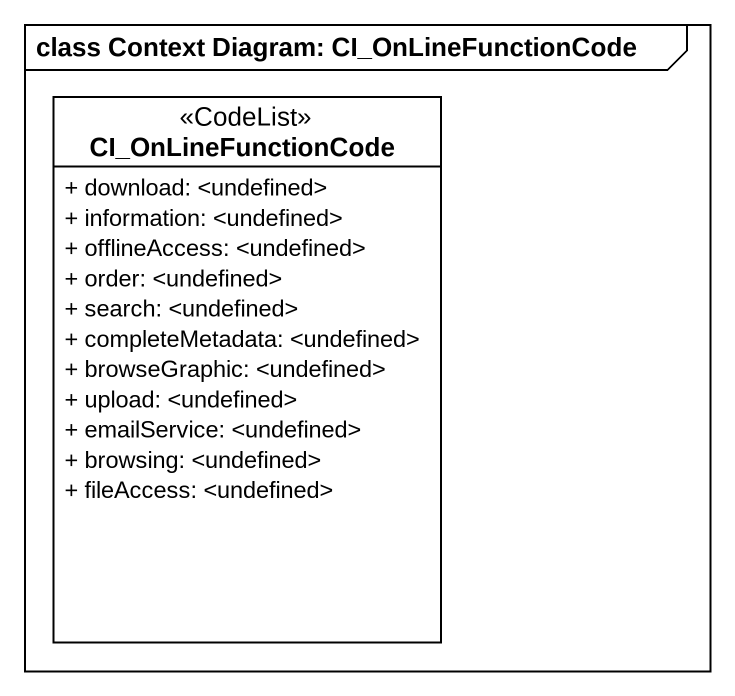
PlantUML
@startuml
mainframe class Context Diagram: CI_OnLineFunctionCode
hide circle
hide empty members
skinparam classAttributeIconSize 0
class CI_OnLineFunctionCode <<CodeList>> #FFFFFF {
  + download: <undefined>
  + information: <undefined>
  + offlineAccess: <undefined>
  + order: <undefined>
  + search: <undefined>
  + completeMetadata: <undefined>
  + browseGraphic: <undefined>
  + upload: <undefined>
  + emailService: <undefined>
  + browsing: <undefined>
  + fileAccess: <undefined>
}
@enduml
